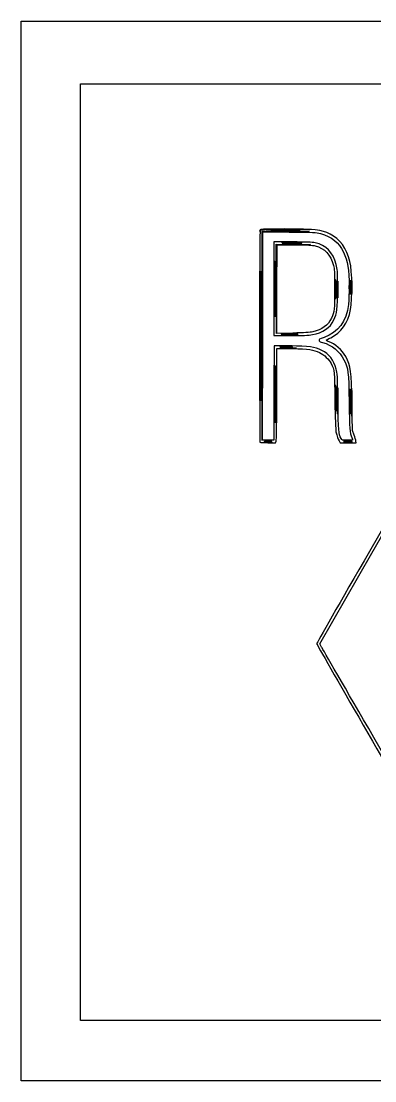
# Model space of a CAD drawing. Header units: millimetres. Extents: x 0 to 635, y 0 to 635.
# Drawn here: x 0 to 212, y 0 to 635 of the extents above; entities that cross this region are included whole.
import ezdxf

# ---------------------------------------------------------------- set-up
doc = ezdxf.new("R2010")
doc.units = ezdxf.units.MM
doc.layers.add('Layer_1', color=7, linetype='CONTINUOUS')

msp = doc.modelspace()

# ---------------------------------------------------------------- linework, layer by layer
at = {"layer": 'Layer_1', "color": 7}
for points in [[(0, 317.5), (0, 635), (317.5, 635), (635, 635), (635, 317.5), (635, 0), (317.5, 0), (0, 0)], [(35.46623, 597.50713), (598.87253, 597.50713), (598.87253, 36.12743), (35.46623, 36.12743)], [(142.88573, 509.27967)], [(144.23706, 509.15063)], [(144.46103, 446.26389), (144.46203, 508.88194), (158.04397, 508.88794), (171.62592, 508.89394), (158.13314, 508.79534), (144.64037, 508.69674), (144.54977, 446.17102), (144.45917, 383.6453), (144.46017, 446.26336)], [(151.25347, 510.02805)], [(151.25347, 509.67527)], [(157.25069, 502.61933)], [(157.42708, 502.2665)], [(157.42708, 501.91373)], [(152.83871, 474.57431), (152.75281, 501.29722), (163.07156, 501.21462), (173.39031, 501.13202), (163.25018, 501.03282), (153.11004, 500.93362), (153.01734, 474.3925), (152.92464, 447.85138)], [(157.60347, 501.56089)], [(151.50952, 474.6625)], [(151.8622, 474.48611)], [(152.21497, 474.6625)], [(152.56765, 474.48611)], [(188.18497, 474.30972)], [(188.88825, 474.30972)], [(189.24109, 474.30972)], [(196.64365, 475.54444)], [(196.99643, 475.54444)], [(197.35044, 475.54444)], [(197.70199, 475.54444)], [(198.05342, 475.54444)], [(143.04753, 446.4397)], [(143.40032, 446.26389)], [(143.75308, 446.44028)], [(144.10586, 446.26389)], [(156.72153, 447.23251)], [(156.72153, 446.88011)], [(155.66319, 440.17656)], [(155.66319, 439.82378)], [(155.68052, 440.52962)], [(155.83958, 439.4708)], [(151.50973, 411.69167)], [(151.8625, 411.51528)], [(152.21518, 411.33889)], [(152.56796, 411.33889)], [(152.92074, 411.33889)], [(188.18915, 409.575)], [(188.54147, 408.51667)], [(188.89424, 408.86944)], [(189.24702, 408.86944)], [(189.60112, 407.45833)], [(196.65582, 406.75278)], [(197.00836, 406.92917)], [(197.36114, 407.28194)], [(197.71344, 407.28194)], [(198.06737, 406.04722)], [(145.96181, 383.02397)], [(193.58681, 383.72958)], [(193.58681, 382.67231)], [(193.76319, 383.02468)], [(193.93958, 383.37681)]]:
    msp.add_lwpolyline(points, close=True, dxfattribs=at)
for points in [[(144.63889, 446.28653), (144.63889, 508.75084), (160.60208, 508.6219)], [(158.59536, 509.32682), (172.68472, 509.23432), (158.32643, 509.05813)], [(158.79081, 510.38118), (173.74306, 510.28518), (158.67934, 510.20088)], [(162.54236, 502.70221), (151.34167, 502.70821), (151.34167, 474.66238), (151.34167, 446.61655), (161.34962, 446.61655)], [(153.10556, 474.44267), (153.10556, 500.94444), (163.61477, 500.94444)], [(162.71875, 448.129), (153.10556, 447.9409), (153.10556, 474.44267)], [(188.5347, 474.30972), (188.5346, 474.30972)], [(189.59303, 474.30972), (189.59293, 474.30972)], [(161.21944, 440.3804), (151.51806, 440.4431), (151.42776, 412.13268), (151.33746, 383.82226), (147.98817, 383.82226), (144.63888, 383.82226), (144.63889, 446.28653)], [(156.70198, 447.93791), (156.70198, 447.93805)], [(156.74143, 447.58654), (156.74143, 447.58644)], [(174.4906, 447.14879), (174.4906, 447.14891)], [(153.10556, 411.57959), (153.10556, 438.93825), (162.36597, 438.75543)], [(156.3492, 439.11847), (156.3492, 439.1186)], [(199.451, 386.99722), (198.47824, 389.64306), (198.22734, 406.04722)], [(145.97563, 382.67293), (145.97563, 382.67266)], [(146.32641, 383.72961), (146.32641, 383.72994)], [(146.32641, 383.37683), (146.32641, 383.37716)], [(147.88142, 382.41111), (152.41746, 382.41111), (152.76151, 383.31602)], [(190.49049, 383.55764), (191.19518, 382.41111), (196.00291, 382.41111), (200.81064, 382.41111), (200.61719, 383.38125)], [(180.01488, 259.95002), (178.87837, 261.96368), (210.20243, 316.27836), (241.5265, 370.59306), (304.16439, 370.68226), (366.80228, 370.77146), (398.04118, 316.7073)], [(303.55873, 372.34167), (240.29931, 372.08004), (208.69688, 317.28613)], [(398.28611, 207.68794), (367.06528, 153.4781), (304.27083, 153.4821), (241.47639, 153.4861), (211.31389, 205.70931)]]:
    msp.add_lwpolyline(points, dxfattribs=at)
for points in [[(142.88573, 509.27972), (142.85523, 510.41029), (143.82256, 510.47728), (158.79081, 510.38118)], [(143.29833, 510.04611), (142.97221, 509.71999), (142.875, 495.07004), (142.875, 446.25213)], [(143.25604, 509.49926), (143.05826, 509.15971), (142.89163, 509.06089), (142.88573, 509.27967)], [(158.67934, 510.20088), (144.75728, 510.12298), (143.58836, 510.06983), (143.25604, 509.49926)], [(158.03606, 510.46944), (147.37301, 510.46944), (143.61368, 510.36146), (143.29833, 510.04611)], [(158.32643, 509.05813), (150.42936, 508.96123), (144.08915, 509.00283), (144.23706, 509.15063)], [(144.23706, 509.15063), (144.38497, 509.29841), (150.8462, 509.3777), (158.59536, 509.32682)], [(158.39722, 509.92483), (150.5391, 509.92483), (147.32441, 509.97123), (151.25347, 510.02805)], [(158.39722, 509.57205), (150.5391, 509.57205), (147.32441, 509.61845), (151.25347, 509.67527)], [(151.25347, 510.02805), (155.18253, 510.08485), (161.61191, 510.08485), (165.54097, 510.02805)], [(151.25347, 509.67527), (155.18253, 509.73207), (161.61191, 509.73207), (165.54097, 509.67527)], [(185.10809, 507.43769), (179.59032, 510.07455), (176.06412, 510.46944), (158.03606, 510.46944)], [(165.54097, 510.02805), (169.47003, 509.97125), (166.25535, 509.92483), (158.39722, 509.92483)], [(165.54097, 509.67527), (169.47003, 509.61847), (166.25535, 509.57205), (158.39722, 509.57205)], [(160.60208, 508.6219), (175.70796, 508.49988), (176.71385, 508.45163), (179.33174, 507.72345)], [(162.27778, 502.51096), (156.74799, 502.51096), (154.4858, 502.55976), (157.25069, 502.61933)], [(162.27778, 502.15754), (156.94201, 502.15754), (154.7592, 502.20654), (157.42708, 502.2665)], [(162.27778, 501.80476), (156.94201, 501.80476), (154.7592, 501.85376), (157.42708, 501.91373)], [(157.25069, 502.61933), (160.01559, 502.67893), (164.53997, 502.67893), (167.30486, 502.61933)], [(157.42708, 502.2665), (160.09497, 502.3264), (164.46059, 502.3264), (167.12847, 502.2665)], [(157.42708, 501.91373), (160.09497, 501.97363), (164.46059, 501.97363), (167.12847, 501.91373)], [(167.30486, 502.61933), (170.06976, 502.55973), (167.80757, 502.51096), (162.27778, 502.51096)], [(167.12847, 502.2665), (169.79635, 502.2066), (167.61354, 502.15754), (162.27778, 502.15754)], [(167.12847, 501.91373), (169.79635, 501.85383), (167.61354, 501.80476), (162.27778, 501.80476)], [(176.09364, 502.19788), (174.3556, 502.56626), (170.82424, 502.69768), (162.54236, 502.70221)], [(188.79804, 489.12639), (186.68905, 496.84021), (182.87974, 500.75959), (176.09364, 502.19788)], [(179.33174, 507.72345), (186.11028, 505.83796), (190.30645, 502.46369), (193.0876, 496.66192)], [(197.01781, 491.02115), (195.19016, 498.73792), (190.8797, 504.67952), (185.10809, 507.43769)], [(151.50947, 474.6625), (151.5095, 489.60264), (151.55297, 495.66305), (151.60617, 488.13009)], [(151.8622, 474.48611), (151.8622, 489.32924), (151.9057, 495.40142), (151.9589, 487.97986)], [(152.21492, 474.6625), (152.21495, 489.40861), (152.25852, 495.38967), (152.31172, 487.95374)], [(162.27778, 501.45129), (157.13604, 501.45129), (155.0326, 501.50059), (157.60347, 501.56089)], [(157.60347, 501.56089), (160.17434, 501.62119), (164.38122, 501.62119), (166.95208, 501.56089)], [(166.95208, 501.56089), (169.52295, 501.50059), (167.41951, 501.45129), (162.27778, 501.45129)], [(163.61477, 500.94444), (171.79209, 500.94444), (174.57228, 500.82768), (176.14431, 500.41822)], [(176.14431, 500.41822), (181.92951, 498.91136), (185.3149, 495.29219), (187.20171, 488.59722)], [(193.0876, 496.66192), (195.81193, 490.9787), (196.49039, 486.77152), (196.49454, 475.53519)], [(143.04754, 446.4397), (143.04754, 480.97664), (143.08894, 495.05313), (143.13954, 477.72077)], [(143.40032, 446.26389), (143.40032, 480.89785), (143.44172, 495.06628), (143.49232, 477.74931)], [(143.75309, 446.44028), (143.7531, 480.97722), (143.79449, 495.05371), (143.84509, 477.72135)], [(144.10586, 446.26389), (144.10586, 480.70382), (144.14726, 494.79288), (144.19786, 477.57292)], [(152.56765, 474.48611), (152.56765, 489.13521), (152.61125, 495.12802), (152.66445, 487.80347)], [(189.59385, 474.83889), (189.57135, 485.49278), (189.51505, 486.50389), (188.79804, 489.12639)], [(197.35874, 462.14181), (198.58501, 468.6062), (198.38873, 485.23282), (197.01781, 491.02115)], [(151.60617, 488.13009), (151.65927, 480.59712), (151.65927, 468.37337), (151.60612, 460.9662)], [(151.9589, 487.97986), (152.0121, 480.5583), (152.0121, 468.41392), (151.9589, 460.99236)], [(152.31172, 487.95374), (152.36492, 480.51781), (152.36492, 468.45281), (152.31167, 461.14263)], [(152.66445, 487.80347), (152.71775, 480.47892), (152.71775, 468.4933), (152.66445, 461.16875)], [(187.20171, 488.59722), (187.76845, 486.58624), (187.84833, 484.87212), (187.85106, 474.6625)], [(143.13954, 477.72077), (143.19014, 460.38842), (143.19014, 432.13092), (143.13953, 414.92633)], [(143.49232, 477.74931), (143.54292, 460.43233), (143.54292, 432.09545), (143.49232, 414.77847)], [(143.84509, 477.72135), (143.89569, 460.389), (143.89569, 432.1315), (143.84508, 414.92691)], [(144.19786, 477.57292), (144.24846, 460.35295), (144.24846, 432.17483), (144.19786, 414.95486)], [(188.18497, 474.30972), (188.18478, 479.54847), (188.23387, 481.74077), (188.29407, 479.18151)], [(188.29407, 479.18151), (188.35427, 476.62224), (188.35437, 472.33599), (188.29442, 469.65651)], [(188.5346, 474.30972), (188.53485, 478.77236), (188.5854, 480.54934), (188.64695, 478.25857)], [(188.64695, 478.25857), (188.70845, 475.9678), (188.70825, 472.31655), (188.6466, 470.14468)], [(188.88825, 474.30972), (188.88848, 478.96639), (188.93865, 480.8226), (188.9998, 478.43463)], [(188.9998, 478.43463), (189.0609, 476.04666), (189.0607, 472.23666), (188.99945, 469.96796)], [(189.24102, 474.30972), (189.24126, 478.96639), (189.29142, 480.8226), (189.35258, 478.43463)], [(189.35258, 478.43463), (189.41368, 476.04666), (189.41348, 472.23666), (189.35222, 469.96796)], [(189.59293, 474.30972), (189.59318, 478.77236), (189.64373, 480.54934), (189.70528, 478.25857)], [(189.70528, 478.25857), (189.76688, 475.9678), (189.76658, 472.31655), (189.70493, 470.14468)], [(196.64365, 475.54444), (196.64365, 479.13396), (196.69605, 480.6024), (196.76007, 478.80764)], [(196.76007, 478.80764), (196.82407, 477.01288), (196.82407, 474.07601), (196.76007, 472.28125)], [(196.99643, 475.54444), (196.99643, 479.13396), (197.04883, 480.6024), (197.11284, 478.80764)], [(197.11284, 478.80764), (197.17684, 477.01288), (197.17684, 474.07601), (197.11284, 472.28125)], [(197.35044, 475.54444), (197.35044, 479.32799), (197.40234, 480.8758), (197.46577, 478.98403)], [(197.46577, 478.98403), (197.52917, 477.09226), (197.52917, 473.99663), (197.46577, 472.10486)], [(197.70199, 475.54444), (197.70199, 479.13396), (197.75439, 480.6024), (197.8184, 478.80764)], [(197.8184, 478.80764), (197.8824, 477.01288), (197.8824, 474.07601), (197.8184, 472.28125)], [(198.05342, 475.54444), (198.05342, 478.93993), (198.10632, 480.32899), (198.171, 478.63125)], [(198.171, 478.63125), (198.2357, 476.93351), (198.2357, 474.15538), (198.171, 472.45764)], [(151.60612, 460.9662), (151.55292, 453.55903), (151.50942, 459.72236), (151.50952, 474.6625)], [(151.9589, 460.99236), (151.9057, 453.5708), (151.8622, 459.64299), (151.8622, 474.48611)], [(152.31167, 461.14263), (152.25847, 453.83245), (152.21487, 459.91639), (152.21497, 474.6625)], [(152.66445, 461.16875), (152.61125, 453.8442), (152.56765, 459.83701), (152.56765, 474.48611)], [(187.85106, 474.6625), (187.85506, 462.01969), (187.73299, 460.93773), (185.86343, 456.95422)], [(187.36456, 455.95001), (189.38255, 460.17753), (189.62055, 462.19404), (189.59385, 474.83889)], [(188.29442, 469.65651), (188.23442, 466.97702), (188.18516, 469.07097), (188.18497, 474.30972)], [(188.6466, 470.14468), (188.5848, 467.97281), (188.53445, 469.84708), (188.5347, 474.30972)], [(188.99945, 469.96796), (188.93805, 467.69926), (188.88802, 469.65306), (188.88825, 474.30972)], [(189.35222, 469.96796), (189.29092, 467.69926), (189.24086, 469.65306), (189.24109, 474.30972)], [(189.70493, 470.14468), (189.64313, 467.97281), (189.59279, 469.84708), (189.59303, 474.30972)], [(196.49454, 475.53519), (196.49554, 471.55253), (196.33497, 466.94878), (196.13667, 465.30464)], [(196.76007, 472.28125), (196.69607, 470.48649), (196.64365, 471.95493), (196.64365, 475.54444)], [(197.11284, 472.28125), (197.04884, 470.48649), (196.99643, 471.95493), (196.99643, 475.54444)], [(197.46577, 472.10486), (197.40237, 470.21309), (197.35044, 471.7609), (197.35044, 475.54444)], [(197.8184, 472.28125), (197.7544, 470.48649), (197.70199, 471.95493), (197.70199, 475.54444)], [(198.171, 472.45764), (198.1063, 470.7599), (198.05342, 472.14896), (198.05342, 475.54444)], [(196.13667, 465.30464), (194.89611, 455.01926), (190.07339, 448.47141), (181.56444, 445.51982)], [(185.48493, 445.28739), (191.83043, 448.35652), (195.81723, 454.01564), (197.35874, 462.14181)], [(174.4906, 447.14891), (180.74085, 448.21073), (185.08924, 451.18344), (187.36456, 455.95001)], [(185.86343, 456.95422), (183.92516, 452.8243), (180.19211, 450.10428), (174.7705, 448.87156)], [(142.875, 446.25213), (142.875, 411.39827), (142.98083, 382.77565), (143.11019, 382.6463)], [(143.13953, 414.92633), (143.08893, 397.72174), (143.04753, 411.90275), (143.04753, 446.4397)], [(143.49232, 414.77847), (143.44172, 397.46149), (143.40032, 411.62993), (143.40032, 446.26389)], [(143.84508, 414.92691), (143.79448, 397.72232), (143.75308, 411.90333), (143.75308, 446.44028)], [(144.19786, 414.95486), (144.14726, 397.7349), (144.10586, 411.82396), (144.10586, 446.26389)], [(160.86667, 447.12078), (156.30701, 447.12078), (154.4417, 447.17108), (156.72153, 447.23251)], [(160.86667, 446.76839), (156.30701, 446.76839), (154.4417, 446.81869), (156.72153, 446.88011)], [(160.69028, 447.47419), (156.22764, 447.47444), (154.45066, 447.52499), (156.74143, 447.58654)], [(160.69028, 447.8252), (156.42167, 447.82493), (154.62693, 447.8757), (156.70198, 447.93791)], [(156.70198, 447.93805), (158.77702, 448.00035), (162.26952, 448.00055), (164.46309, 447.9384)], [(156.72153, 447.23251), (159.00135, 447.29401), (162.73198, 447.29401), (165.01181, 447.23251)], [(156.72153, 446.88011), (159.00135, 446.94161), (162.73198, 446.94161), (165.01181, 446.88011)], [(156.74143, 447.58644), (159.0322, 447.64794), (162.68345, 447.64774), (164.85532, 447.58609)], [(164.46309, 447.9384), (166.65665, 447.8764), (164.95889, 447.82546), (160.69028, 447.8252)], [(164.85532, 447.58609), (167.02719, 447.52429), (165.15292, 447.47394), (160.69028, 447.47419)], [(165.01181, 447.23251), (167.29163, 447.17101), (165.42632, 447.12078), (160.86667, 447.12078)], [(165.01181, 446.88011), (167.29163, 446.81861), (165.42632, 446.76839), (160.86667, 446.76839)], [(161.34962, 446.61655), (168.65175, 446.61655), (172.20464, 446.76045), (174.4906, 447.14879)], [(174.7705, 448.87156), (173.02536, 448.47476), (169.59839, 448.26361), (162.71875, 448.129)], [(181.56444, 445.51982), (178.37132, 444.41219), (178.37345, 444.41364), (178.65257, 443.53422)], [(182.7509, 443.77712), (182.7579, 443.88366), (183.98783, 444.56328), (185.48493, 445.28739)], [(158.75, 440.05898), (155.35451, 440.05898), (153.96545, 440.11188), (155.66319, 440.17656)], [(158.75, 439.7062), (155.35451, 439.7062), (153.96545, 439.7591), (155.66319, 439.82378)], [(158.57361, 440.41105), (155.27514, 440.4114), (153.97325, 440.46485), (155.68052, 440.52962)], [(158.75, 439.35195), (155.54854, 439.35195), (154.23885, 439.40545), (155.83958, 439.4708)], [(160.3375, 439.00575), (156.06889, 439.00549), (154.27415, 439.05625), (156.3492, 439.11847)], [(155.66319, 440.17656), (157.36094, 440.24126), (160.13906, 440.24126), (161.83681, 440.17656)], [(155.66319, 439.82378), (157.36094, 439.88848), (160.13906, 439.88848), (161.83681, 439.82378)], [(155.68052, 440.52958), (157.38779, 440.59438), (160.08654, 440.59408), (161.67774, 440.52888)], [(155.83958, 439.4708), (157.44031, 439.5362), (160.05969, 439.5362), (161.66042, 439.4708)], [(156.3492, 439.1186), (158.42424, 439.1809), (161.91674, 439.1811), (164.11031, 439.11896)], [(161.67774, 440.52888), (163.26894, 440.46368), (161.87208, 440.41064), (158.57361, 440.41105)], [(161.83681, 440.17656), (163.53455, 440.11186), (162.14549, 440.05898), (158.75, 440.05898)], [(161.83681, 439.82378), (163.53455, 439.75908), (162.14549, 439.7062), (158.75, 439.7062)], [(161.66042, 439.4708), (163.26115, 439.4054), (161.95146, 439.35195), (158.75, 439.35195)], [(164.11031, 439.11896), (166.30388, 439.05696), (164.60611, 439.00602), (160.3375, 439.00575)], [(180.14028, 437.74765), (175.96666, 439.80232), (172.3278, 440.30865), (161.21944, 440.3804)], [(162.36597, 438.75543), (172.52602, 438.55486), (174.87805, 438.21796), (178.74226, 436.40967)], [(178.65257, 443.53422), (178.79273, 443.0926), (179.46992, 442.71275), (180.66149, 442.40736)], [(180.66149, 442.40736), (186.06109, 441.02348), (191.11746, 436.95949), (193.43077, 432.1442)], [(184.06181, 443.11711), (183.3342, 443.37357), (182.7443, 443.67058), (182.7509, 443.77712)], [(194.46326, 434.01684), (192.44192, 437.91485), (188.13804, 441.68033), (184.06181, 443.11711)], [(151.50973, 411.69167), (151.50973, 427.11688), (151.55313, 433.42719), (151.60613, 425.71458)], [(151.86245, 411.51528), (151.86248, 426.84347), (151.90595, 433.0626), (151.95895, 425.33557)], [(152.21518, 411.33889), (152.21518, 426.57007), (152.25858, 432.80101), (152.31168, 425.18542)], [(152.56796, 411.33889), (152.56796, 426.57007), (152.61136, 432.80101), (152.66446, 425.18542)], [(152.92074, 411.33889), (152.92074, 426.57007), (152.96414, 432.80101), (153.01724, 425.18542)], [(178.74226, 436.40967), (181.54705, 435.09715), (184.57586, 432.26562), (185.75666, 429.85214)], [(188.81392, 426.5627), (187.30462, 432.09099), (184.63329, 435.53575), (180.14028, 437.74765)], [(193.43077, 432.1442), (196.06104, 426.66914), (196.19872, 425.53008), (196.49983, 406.75278)], [(198.22734, 406.04722), (197.92709, 425.67847), (197.62563, 427.91846), (194.46326, 434.01684)], [(151.60613, 425.71458), (151.65913, 418.00198), (151.65913, 405.38135), (151.60613, 397.66875)], [(185.75666, 429.85214), (187.71916, 425.84095), (187.75574, 425.4806), (188.04805, 407.28194)], [(189.79287, 406.92917), (189.56959, 422.56812), (189.49476, 424.0689), (188.81392, 426.5627)], [(151.95895, 425.33557), (152.01195, 417.60853), (152.01195, 405.06728), (151.9589, 397.46612)], [(152.31168, 425.18542), (152.36478, 417.56983), (152.36478, 405.10795), (152.31168, 397.49236)], [(152.66446, 425.18542), (152.71756, 417.56983), (152.71756, 405.10795), (152.66446, 397.49236)], [(153.01724, 425.18542), (153.07034, 417.56983), (153.07034, 405.10795), (153.01724, 397.49236)], [(188.18915, 409.575), (188.18915, 416.26896), (188.23655, 419.0074), (188.29457, 415.66042)], [(188.29457, 415.66042), (188.35257, 412.31344), (188.35257, 406.83656), (188.29457, 403.48958)], [(188.54147, 408.51667), (188.54147, 415.0166), (188.58907, 417.67566), (188.64732, 414.42569)], [(188.64732, 414.42569), (188.70552, 411.17573), (188.70552, 405.8576), (188.64732, 402.60764)], [(188.89424, 408.86944), (188.89424, 415.36937), (188.94184, 418.02844), (189.00009, 414.77847)], [(189.00009, 414.77847), (189.05829, 411.52851), (189.05829, 406.21038), (189.00009, 402.96042)], [(189.24702, 408.86944), (189.24702, 415.36937), (189.29462, 418.02844), (189.35287, 414.77847)], [(189.35287, 414.77847), (189.41107, 411.52851), (189.41107, 406.21038), (189.35287, 402.96042)], [(189.60112, 407.45833), (189.60112, 414.54035), (189.64822, 417.43753), (189.70574, 413.89653)], [(189.70574, 413.89653), (189.76324, 410.35552), (189.76324, 404.56115), (189.70574, 401.02014)], [(196.65582, 406.75278), (196.65582, 413.44674), (196.70322, 416.18517), (196.76124, 412.83819)], [(196.76124, 412.83819), (196.81924, 409.49122), (196.81924, 404.01434), (196.76124, 400.66736)], [(197.00836, 406.92917), (197.00849, 413.52611), (197.05606, 416.17501), (197.11411, 412.81561)], [(197.11411, 412.81561), (197.17211, 409.45621), (197.17201, 404.05871), (197.11388, 400.82117)], [(197.36114, 407.28194), (197.36127, 413.87889), (197.40884, 416.52779), (197.46689, 413.16839)], [(197.46689, 413.16839), (197.52489, 409.80899), (197.52479, 404.41149), (197.46666, 401.17394)], [(197.71344, 407.28194), (197.71331, 413.68486), (197.76104, 416.35401), (197.8194, 413.21338)], [(197.8194, 413.21338), (197.8778, 410.07275), (197.8779, 404.834), (197.81964, 401.57171)], [(198.06737, 406.04722), (198.06737, 412.93521), (198.11457, 415.75302), (198.17238, 412.30903)], [(151.60613, 397.66875), (151.55313, 389.95615), (151.50973, 396.26646), (151.50973, 411.69167)], [(151.9589, 397.46612), (151.9058, 389.86496), (151.8624, 396.18708), (151.8625, 411.51528)], [(152.31168, 397.49236), (152.25858, 389.87677), (152.21518, 396.10771), (152.21518, 411.33889)], [(152.66446, 397.49236), (152.61136, 389.87677), (152.56796, 396.10771), (152.56796, 411.33889)], [(152.76151, 383.31602), (152.97432, 383.87575), (153.10556, 394.65714), (153.10556, 411.57959)], [(153.01724, 397.49236), (152.96414, 389.87677), (152.92074, 396.10771), (152.92074, 411.33889)], [(188.04805, 407.28194), (188.19764, 397.96861), (188.47023, 389.71361), (188.6538, 388.9375)], [(188.29457, 403.48958), (188.23657, 400.1426), (188.18915, 402.88104), (188.18915, 409.575)], [(188.64732, 402.60764), (188.58912, 399.35767), (188.54147, 402.01674), (188.54147, 408.51667)], [(189.00009, 402.96042), (188.94189, 399.71045), (188.89424, 402.36951), (188.89424, 408.86944)], [(189.35287, 402.96042), (189.29467, 399.71045), (189.24702, 402.36951), (189.24702, 408.86944)], [(189.70574, 401.02014), (189.64824, 397.47913), (189.60112, 400.37632), (189.60112, 407.45833)], [(191.74394, 384.86273), (190.16332, 387.91931), (190.04521, 389.25511), (189.79287, 406.92917)], [(196.49983, 406.75278), (196.76518, 390.20484), (196.8867, 388.58475), (198.09462, 385.49078)], [(196.76124, 400.66736), (196.70324, 397.32038), (196.65582, 400.05882), (196.65582, 406.75278)], [(197.11388, 400.82117), (197.05568, 397.58362), (197.00823, 400.33222), (197.00836, 406.92917)], [(197.46666, 401.17394), (197.40846, 397.9364), (197.36101, 400.685), (197.36114, 407.28194)], [(197.81964, 401.57171), (197.76134, 398.30942), (197.71358, 400.87903), (197.71344, 407.28194)], [(198.17238, 412.30903), (198.23018, 408.86503), (198.23018, 403.22941), (198.17238, 399.78542)], [(198.17238, 399.78542), (198.11458, 396.34142), (198.06737, 399.15924), (198.06737, 406.04722)], [(188.6538, 388.9375), (189.34056, 386.03397), (189.80549, 384.67213), (190.49049, 383.55764)], [(143.11019, 382.6463), (143.23954, 382.51694), (145.38659, 382.41111), (147.88142, 382.41111)], [(147.99028, 382.54605), (145.66194, 382.54676), (144.75535, 382.60385), (145.97563, 382.67293)], [(147.81389, 382.8944), (145.7766, 382.8944), (144.94316, 382.9527), (145.96181, 383.02397)], [(147.99028, 383.59796), (146.05, 383.59896), (145.30126, 383.65816), (146.32641, 383.72961)], [(147.99028, 383.24519), (146.05, 383.24619), (145.30126, 383.30539), (146.32641, 383.37683)], [(145.96181, 383.02397), (146.98045, 383.09527), (148.64733, 383.09527), (149.66597, 383.02397)], [(145.97563, 382.67266), (147.19591, 382.74176), (149.10091, 382.74116), (150.20896, 382.67166)], [(146.32641, 383.72994), (147.35156, 383.80144), (148.93906, 383.80064), (149.85419, 383.72794)], [(146.32641, 383.37716), (147.35156, 383.44866), (148.93906, 383.44786), (149.85419, 383.37516)], [(149.66597, 383.02397), (150.68462, 382.95267), (149.85118, 382.8944), (147.81389, 382.8944)], [(149.85419, 383.72794), (150.76931, 383.65554), (149.93059, 383.59705), (147.99028, 383.59796)], [(149.85419, 383.37516), (150.76931, 383.30276), (149.93059, 383.24427), (147.99028, 383.24519)], [(150.20896, 382.67166), (151.31702, 382.60186), (150.31861, 382.54536), (147.99028, 382.54605)], [(195.44795, 383.82222), (192.2991, 383.82222), (192.2791, 383.82822), (191.74394, 384.86273)], [(195.79167, 382.54706), (193.36632, 382.54706), (192.37413, 382.60346), (193.58681, 382.67231)], [(195.43889, 383.60001), (193.4016, 383.60001), (192.56816, 383.65831), (193.58681, 383.72958)], [(195.79167, 382.89739), (193.56035, 382.89739), (192.64753, 382.95469), (193.76319, 383.02468)], [(195.79167, 383.24724), (193.75437, 383.24724), (192.92094, 383.30554), (193.93958, 383.37681)], [(193.58681, 383.72958), (194.60545, 383.80088), (196.27233, 383.80088), (197.29097, 383.72958)], [(193.58681, 382.67231), (194.79948, 382.74121), (196.78385, 382.74121), (197.99653, 382.67231)], [(193.76319, 383.02468), (194.87885, 383.09468), (196.70448, 383.09468), (197.82014, 383.02468)], [(193.93958, 383.37681), (194.95823, 383.44811), (196.6251, 383.44811), (197.64375, 383.37681)], [(197.29097, 383.72958), (198.30962, 383.65828), (197.47618, 383.60001), (195.43889, 383.60001)], [(198.61389, 383.99147), (198.61389, 383.89837), (197.18922, 383.82222), (195.44795, 383.82222)], [(197.64375, 383.37681), (198.6624, 383.30551), (197.82896, 383.24724), (195.79167, 383.24724)], [(197.82014, 383.02468), (198.9358, 382.95468), (198.02299, 382.89739), (195.79167, 382.89739)], [(197.99653, 382.67231), (199.2092, 382.60341), (198.21701, 382.54706), (195.79167, 382.54706)], [(198.09462, 385.49078), (198.38022, 384.75925), (198.61389, 384.08456), (198.61389, 383.99147)], [(200.61719, 383.38125), (200.5108, 383.91483), (199.98601, 385.54201), (199.451, 386.99722)], [(208.69688, 317.28613), (191.31554, 287.14948), (177.09444, 262.23792), (177.09444, 261.92712)], [(177.09444, 261.92712), (177.09444, 261.5234), (230.65838, 168.39159), (239.5306, 153.36915)], [(211.31389, 205.70931), (194.72451, 234.43417), (180.63996, 258.84251), (180.01488, 259.95002)]]:
    msp.add_open_spline(points, degree=3, dxfattribs=at)

doc.saveas('drawing.dxf')
